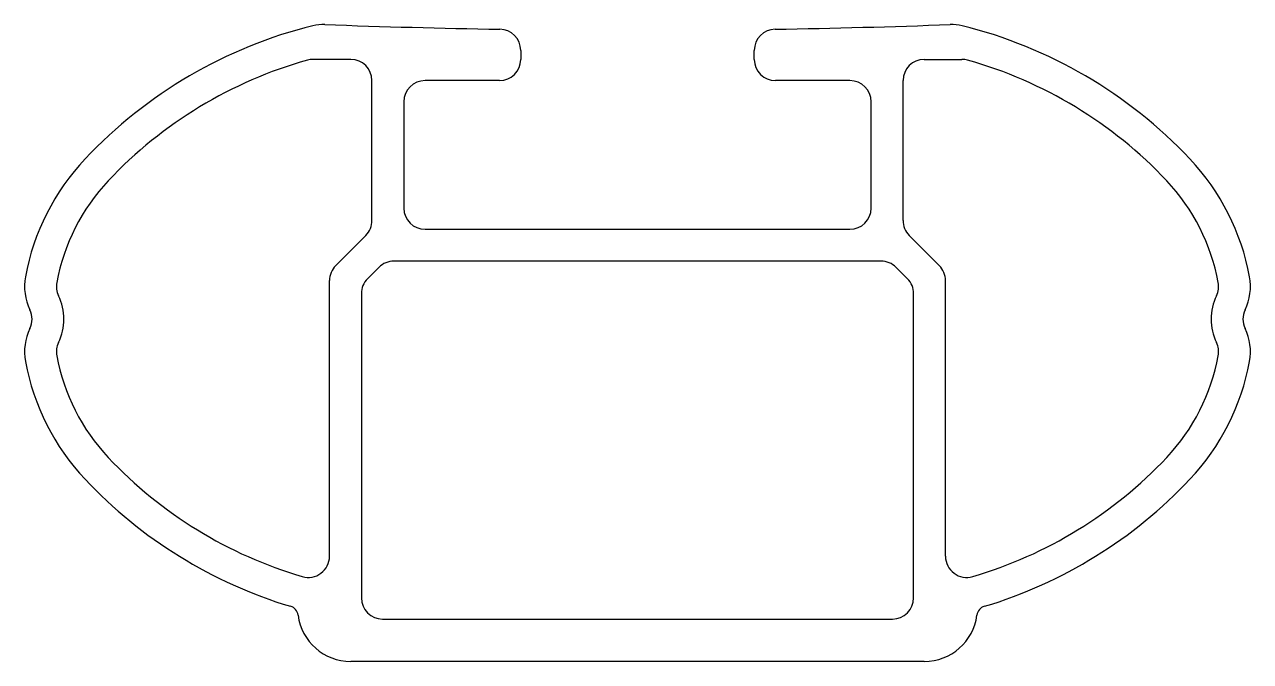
# Model space of a CAD drawing. Extents: x 525.1 to 582.8, y 452 to 482.
import ezdxf

# ---------------------------------------------------------------- set-up
doc = ezdxf.new("R2010")
doc.units = 0
doc.layers.get('0').update_dxf_attribs({"linetype": 'CONTINUOUS'})

msp = doc.modelspace()

# ---------------------------------------------------------------- linework, layer by layer
for p, q in [((540.478, 480.359), (538.709, 480.359)), ((548.478, 480.78), (548.478, 480.358)), ((559.478, 480.358), (559.478, 480.78)), ((567.478, 480.359), (569.247, 480.359)), ((541.478, 472.773), (541.478, 479.359)), ((547.478, 479.358), (543.978, 479.358)), ((563.978, 479.358), (560.478, 479.358)), ((566.478, 472.773), (566.478, 479.359)), ((542.978, 478.358), (542.978, 473.358)), ((564.978, 473.358), (564.978, 478.358)), ((543.978, 472.358), (563.978, 472.358)), ((539.771, 470.652), (541.185, 472.066)), ((568.185, 470.652), (566.771, 472.066)), ((541.805, 470.565), (541.271, 470.03)), ((565.444, 470.858), (542.512, 470.858)), ((566.685, 470.03), (566.151, 470.565)), ((539.478, 456.967), (539.478, 469.945)), ((568.478, 456.967), (568.478, 469.945)), ((540.978, 469.323), (540.978, 455.009)), ((566.978, 455.009), (566.978, 469.323)), ((541.978, 454.009), (565.978, 454.009)), ((567.478, 452.009), (540.478, 452.009))]:
    msp.add_line(p, q)
for centre, radius, start, end in [((543.985, 460.585), 22.002, 103.90441, 136.70197), ((539.179, 480), 2, 87.89021, 103.90512), ((553.978, 881.733), 400.006, 267.89021, 269.07121), ((553.978, 881.733), 400.006, 270.92879, 272.10979), ((568.777, 480), 2, 76.09488, 92.10979), ((563.97, 460.583), 22.003, 43.30011, 76.09488), ((547.478, 480.78), 1, 0, 89.07121), ((560.478, 480.78), 1, 90.92879, 180), ((543.985, 460.585), 20.501, 105.6964, 136.70238), ((538.709, 479.359), 1, 90, 105.69714), ((540.478, 479.359), 1, 0, 90), ((547.478, 480.358), 1, 270, 0), ((560.478, 480.358), 1, 180, 270), ((567.478, 479.359), 1, 90, 180), ((569.247, 479.359), 1, 74.30286, 90), ((563.971, 460.585), 20.501, 43.29762, 74.3036), ((543.978, 478.358), 1, 90, 180), ((563.978, 478.358), 1, 0, 90), ((535.978, 468.13), 10.999, 136.70352, 169.54856), ((571.976, 468.129), 11.001, 10.45327, 43.29238), ((535.978, 468.13), 9.499, 136.7042, 169.54873), ((571.978, 468.13), 9.499, 10.45127, 43.2958), ((543.978, 473.358), 1, 180, 270), ((563.978, 473.358), 1, 270, 0), ((540.478, 472.773), 1, 315.00062, 0), ((567.478, 472.773), 1, 180, 224.99938), ((540.478, 469.945), 1, 135.00062, 180), ((542.512, 469.858), 1, 90, 135.00164), ((565.444, 469.858), 1, 44.99836, 90), ((567.478, 469.945), 1, 0, 44.99938), ((527.619, 469.672), 2.5, 169.54856, 206.15904), ((527.619, 469.672), 1, 169.54873, 206.15728), ((541.978, 469.323), 1, 135.00164, 180), ((565.978, 469.323), 1, 0, 44.99836), ((580.337, 469.672), 1, 333.84272, 10.45127), ((580.336, 469.672), 2.5, 333.84445, 10.45327), ((524.478, 468.129), 2.5, 333.84976, 26.15728), ((583.478, 468.129), 2.5, 153.84272, 206.15024), ((524.478, 468.129), 1, 333.84826, 26.15904), ((583.478, 468.129), 1, 153.84445, 206.14858), ((527.62, 466.586), 2.5, 153.84826, 190.45895), ((580.336, 466.586), 2.5, 349.54136, 26.14858), ((527.62, 466.586), 1, 153.84976, 190.45846), ((580.336, 466.586), 1, 349.54154, 26.15024), ((535.978, 468.129), 9.499, 190.45846, 223.29581), ((571.978, 468.129), 9.499, 316.70419, 349.54154), ((535.978, 468.129), 10.999, 190.45895, 223.29648), ((571.978, 468.129), 10.999, 316.70352, 349.54136), ((543.985, 475.674), 20.501, 223.2978, 253.5977), ((563.971, 475.674), 20.501, 286.4023, 316.7022), ((543.984, 475.674), 22.001, 223.29715, 253.25673), ((563.971, 475.674), 22.001, 286.74327, 316.70284), ((538.478, 456.967), 1, 253.59711, 0), ((569.478, 456.967), 1, 180, 286.40289), ((541.978, 455.009), 1, 180, 270), ((565.978, 455.009), 1, 270, 0), ((537.502, 454.127), 0.5, 7.31222, 73.25673), ((570.454, 454.127), 0.5, 106.74327, 172.68679), ((540.478, 454.509), 2.5, 187.31222, 270), ((567.478, 454.509), 2.5, 270.00011, 352.68679)]:
    msp.add_arc(centre, radius, start, end)

doc.saveas('drawing.dxf')
